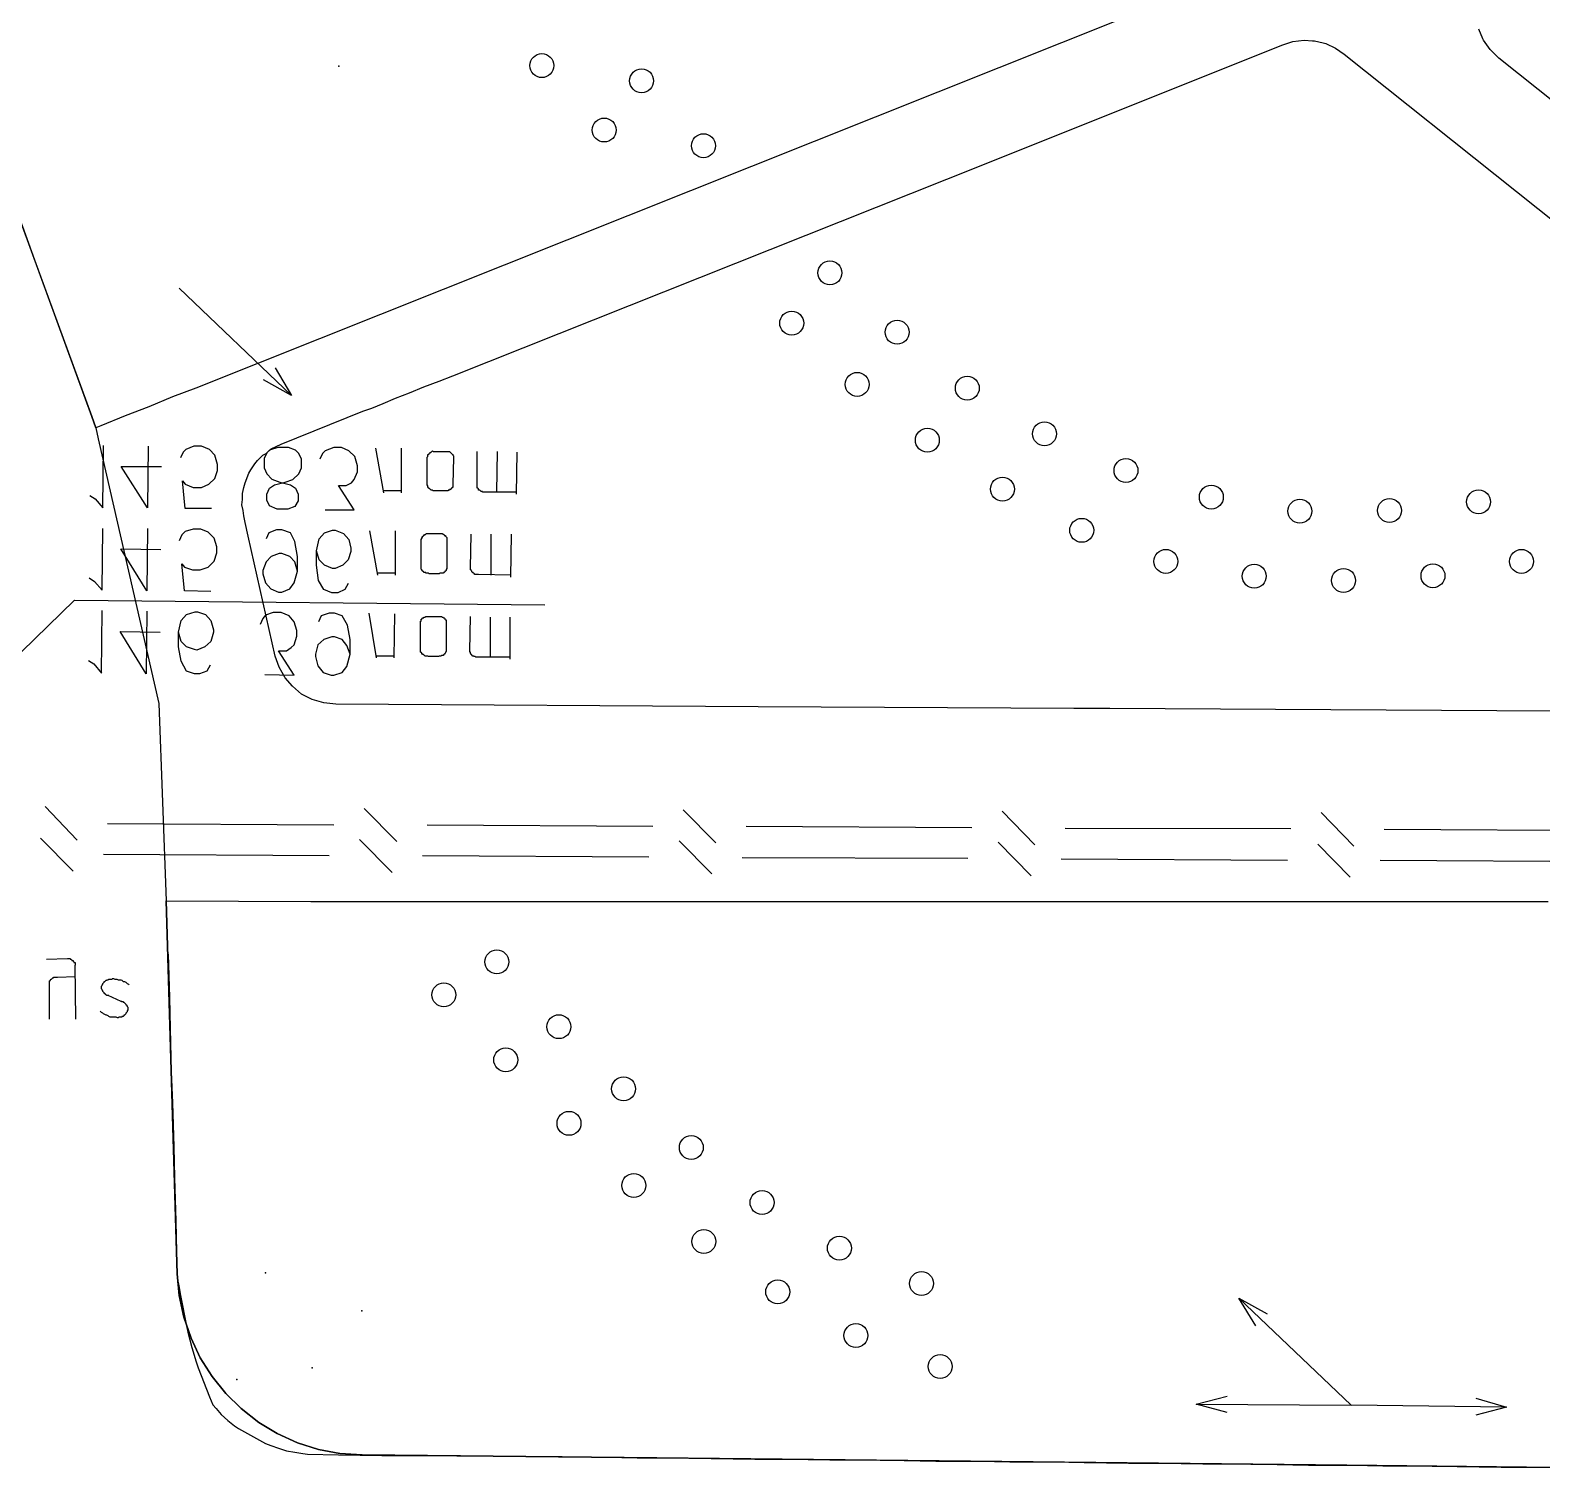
# Model space of a CAD drawing. Header units: metres. Extents: x 20 to 357, y 34 to 206.
# Drawn here: x 192.99 to 218.26, y 97.89 to 121.99 of the extents above; entities that cross this region are included whole.
import ezdxf

# ---------------------------------------------------------------- set-up
doc = ezdxf.new("R2010")
doc.units = ezdxf.units.M
for name, color, linetype in [('CURB', 7, 'Continuous'), ('ELECTR_CABLE_COMM', 7, 'Continuous'), ('GRASS', 7, 'Continuous'), ('OVERHEAD_POWER_LINE', 7, 'Continuous'), ('ROAD', 7, 'Continuous'), ('SEWER', 7, 'Continuous'), ('TREE', 7, 'Continuous')]:
    doc.layers.add(name, color=color, linetype=linetype)

# ---------------------------------------------------------------- blocks, each defined once
blk = doc.blocks.new('КАЛИНА_ОБЫКНОВЕННАЯ')
blk.add_circle((0, 0), 0.2)
blk = doc.blocks.new('МОЖЖЕВЕЛЬНИК')
blk.add_circle((0, 0), 0.2)
blk = doc.blocks.new('БАРБАРИС_ТУНБЕРГА')
blk.add_circle((0, 0), 0.2)
blk = doc.blocks.new('ТУЯ_ЗАПАДНАЯ')
blk.add_circle((0, 0), 0.2)
blk = doc.blocks.new('СИРЕНЬ_ОБЫКНОВЕННАЯ')
blk.add_circle((0, 0), 0.2)

msp = doc.modelspace()

# ---------------------------------------------------------------- linework, layer by layer
at = {"layer": 'CURB'}
for points in [[(195.261, 107.441), (195.272, 107.067)], [(195.294, 106.55), (195.316, 105.824), (195.327, 105.307), (195.349, 104.581), (195.371, 104.064), (195.393, 103.327), (195.404, 102.811), (195.426, 102.085), (195.437, 101.568), (195.448, 101.139), (195.448, 101.139), (195.481, 100.974), (195.481, 100.974), (195.503, 100.842), (195.602, 100.336), (195.624, 100.226), (195.624, 100.226), (195.69, 99.973), (195.69, 99.973), (195.767, 99.731), (195.767, 99.731), (195.8, 99.632), (195.987, 99.148), (196.042, 99.016), (196.042, 99.016), (196.097, 98.95), (196.097, 98.95), (196.185, 98.851), (196.185, 98.851), (196.295, 98.752), (196.295, 98.752), (196.405, 98.664), (196.405, 98.664), (196.471, 98.62), (196.922, 98.367), (197.01, 98.334), (197.01, 98.334), (197.142, 98.29), (197.142, 98.29), (197.274, 98.246), (197.274, 98.246), (197.416, 98.224), (197.416, 98.224), (197.548, 98.202), (197.548, 98.202), (197.625, 98.191), (198.142, 98.18), (198.868, 98.169), (199.396, 98.169), (200.122, 98.158), (200.639, 98.158), (201.365, 98.147), (201.882, 98.147), (202.619, 98.136), (203.136, 98.125), (203.861, 98.125), (204.378, 98.114), (205.104, 98.103), (205.632, 98.103), (206.358, 98.092), (206.875, 98.092), (207.601, 98.081), (208.129, 98.07), (208.855, 98.07), (209.371, 98.059), (210.097, 98.059), (210.614, 98.048), (211.351, 98.037), (211.868, 98.037), (212.594, 98.026), (213.111, 98.026), (213.837, 98.015), (214.365, 98.004), (215.09, 98.004), (215.607, 97.993), (216.333, 97.993), (216.85, 97.982), (217.587, 97.971), (218.104, 97.971), (218.83, 97.96)]]:
    msp.add_lwpolyline(points, dxfattribs=at)
at = {"layer": 'ELECTR_CABLE_COMM'}
for points in [[(193.776, 108.453), (193.237, 109.014)], [(199.121, 108.431), (198.571, 108.981)], [(204.455, 108.409), (203.905, 108.959)], [(209.789, 108.376), (209.239, 108.937)], [(198.065, 108.706), (194.282, 108.728)], [(203.399, 108.684), (199.627, 108.706)], [(208.734, 108.662), (204.961, 108.684)], [(215.123, 108.354), (214.574, 108.915)], [(193.71, 107.936), (193.16, 108.486)], [(199.044, 107.914), (198.494, 108.464)], [(204.389, 107.892), (203.839, 108.442)], [(214.068, 108.64), (210.295, 108.651)], [(219.413, 108.607), (215.629, 108.629)], [(197.988, 108.189), (194.216, 108.211)], [(203.334, 108.167), (199.55, 108.189)], [(209.723, 107.859), (209.174, 108.42)], [(215.058, 107.837), (214.519, 108.387)], [(208.668, 108.145), (204.895, 108.156)], [(214.013, 108.112), (210.229, 108.134)], [(219.347, 108.09), (215.563, 108.112)]]:
    msp.add_lwpolyline(points, dxfattribs=at)
at = {"layer": 'GRASS'}
for points in [[(211.252, 122.189), (195.756, 116.008), (195.371, 115.865), (194.975, 115.7), (194.579, 115.546), (194.172, 115.381), (194.084, 115.348), (194.018, 115.535), (190.664, 124.719)], [(225.825, 110.564), (211.043, 110.652), (210.856, 110.652), (210.669, 110.652), (210.625, 110.652), (210.438, 110.652), (205.159, 110.685), (198.098, 110.729), (197.9, 110.751), (197.702, 110.806), (197.526, 110.894), (197.373, 111.026), (197.252, 111.169), (197.153, 111.345), (197.087, 111.532), (196.636, 113.534), (196.581, 113.765), (196.559, 113.875), (196.548, 113.963), (196.526, 114.062), (196.537, 114.15), (196.537, 114.249), (196.559, 114.348), (196.581, 114.425), (196.647, 114.59), (196.68, 114.645), (196.746, 114.744), (196.79, 114.799), (196.878, 114.887), (196.933, 114.919), (197.021, 114.996), (197.186, 115.073), (198.549, 115.623), (198.703, 115.678), (198.89, 115.755), (199.099, 115.843), (199.33, 115.931), (199.572, 116.03), (199.825, 116.129), (200.056, 116.217), (208.316, 119.506), (213.936, 121.749), (214.101, 121.804), (214.288, 121.826), (214.431, 121.815), (214.464, 121.815), (214.607, 121.782), (214.651, 121.771), (214.816, 121.694), (214.959, 121.595), (226.485, 112.412)], [(223.548, 116.745), (217.543, 121.529), (217.4, 121.672), (217.29, 121.826), (217.279, 121.848), (217.213, 122.013)], [(225.022, 97.894), (215.003, 98.004), (203.465, 98.125), (198.538, 98.18), (198.164, 98.202), (197.812, 98.268), (197.46, 98.378), (197.12, 98.532), (196.812, 98.719), (196.515, 98.95), (196.262, 99.203), (196.031, 99.489), (195.833, 99.797), (195.679, 100.127), (195.558, 100.479), (195.481, 100.842), (195.448, 101.205), (195.261, 107.441), (197.68, 107.43), (197.845, 107.43), (198.043, 107.43), (198.285, 107.43), (198.56, 107.43), (198.868, 107.43), (199.198, 107.43), (199.55, 107.43), (199.924, 107.43), (200.309, 107.43), (200.694, 107.43), (201.09, 107.43), (201.475, 107.43), (201.849, 107.43), (206.798, 107.43), (218.368, 107.43)]]:
    msp.add_lwpolyline(points, dxfattribs=at)
at = {"layer": 'OVERHEAD_POWER_LINE'}
for points in [[(197.361, 115.887), (195.481, 117.68)], [(197.087, 116.349), (197.361, 115.887), (197.361, 115.887), (196.889, 116.151)], [(213.199, 100.798), (215.079, 99.005)], [(213.485, 100.336), (213.199, 100.798), (213.199, 100.798), (213.672, 100.534)], [(213.001, 98.884), (212.484, 99.027), (212.484, 99.027), (213.001, 99.159)], [(217.158, 99.126), (217.675, 98.972), (217.675, 98.972), (217.158, 98.84)], [(212.484, 99.027), (215.079, 99.005)], [(217.675, 98.972), (215.079, 99.005)]]:
    msp.add_lwpolyline(points, dxfattribs=at)
at = {"layer": 'ROAD'}
msp.add_lwpolyline([(192.456, 119.825), (193.061, 118.153), (194.018, 115.535), (194.084, 115.348), (194.128, 115.161), (195.14, 110.74), (195.261, 107.441), (195.448, 101.205), (195.481, 100.842), (195.558, 100.479), (195.679, 100.127), (195.833, 99.797), (196.031, 99.489), (196.262, 99.203), (196.515, 98.95), (196.812, 98.719), (197.12, 98.532), (197.46, 98.378), (197.812, 98.268), (198.164, 98.202), (198.538, 98.18), (203.465, 98.125), (209.866, 98.059), (225.022, 97.894)], dxfattribs=at)
at = {"layer": 'SEWER'}
for points in [[(193.985, 114.216), (194.073, 114.161), (194.073, 114.161), (194.205, 114.007), (194.205, 114.007), (194.216, 115.051)], [(194.964, 115.04), (194.953, 114.007), (194.953, 114.007), (194.513, 114.7), (194.513, 114.7), (195.184, 114.7)], [(196.02, 113.996), (195.58, 113.996), (195.58, 113.996), (195.536, 114.458), (195.536, 114.458), (195.58, 114.403), (195.58, 114.403), (195.712, 114.348), (195.712, 114.348), (195.855, 114.348), (195.855, 114.348), (195.976, 114.403), (195.976, 114.403), (196.075, 114.502), (196.075, 114.502), (196.119, 114.634), (196.119, 114.634), (196.119, 114.733), (196.119, 114.733), (196.075, 114.887), (196.075, 114.887), (195.987, 114.985), (195.987, 114.985), (195.855, 115.04), (195.855, 115.04), (195.723, 115.04), (195.723, 115.04), (195.591, 114.985), (195.591, 114.985), (195.547, 114.941), (195.547, 114.941), (195.503, 114.843)], [(197.12, 113.985), (196.988, 114.04), (196.988, 114.04), (196.944, 114.139), (196.944, 114.139), (196.944, 114.238), (196.944, 114.238), (196.988, 114.337), (196.988, 114.337), (197.076, 114.392), (197.076, 114.392), (197.252, 114.436), (197.252, 114.436), (197.383, 114.48), (197.383, 114.48), (197.482, 114.579), (197.482, 114.579), (197.526, 114.678), (197.526, 114.678), (197.526, 114.821), (197.526, 114.821), (197.482, 114.919), (197.482, 114.919), (197.427, 114.974), (197.427, 114.974), (197.307, 115.018), (197.307, 115.018), (197.131, 115.018), (197.131, 115.018), (196.988, 114.974), (196.988, 114.974), (196.944, 114.93), (196.944, 114.93), (196.9, 114.832), (196.9, 114.832), (196.9, 114.678), (196.9, 114.678), (196.944, 114.579), (196.944, 114.579), (197.032, 114.491), (197.032, 114.491), (197.164, 114.436), (197.164, 114.436), (197.34, 114.392), (197.34, 114.392), (197.427, 114.337), (197.427, 114.337), (197.471, 114.238), (197.471, 114.238), (197.471, 114.128), (197.471, 114.128), (197.416, 114.029), (197.416, 114.029), (197.296, 113.985), (197.296, 113.985), (197.12, 113.985)], [(197.922, 113.974), (198.406, 113.974), (198.406, 113.974), (198.142, 114.381), (198.142, 114.381), (198.274, 114.381), (198.274, 114.381), (198.362, 114.425), (198.362, 114.425), (198.406, 114.48), (198.406, 114.48), (198.461, 114.612), (198.461, 114.612), (198.461, 114.711), (198.461, 114.711), (198.417, 114.865), (198.417, 114.865), (198.318, 114.963), (198.318, 114.963), (198.197, 115.018), (198.197, 115.018), (198.065, 115.018), (198.065, 115.018), (197.922, 114.963), (197.922, 114.963), (197.878, 114.919), (197.878, 114.919), (197.834, 114.821)], [(198.901, 114.26), (198.769, 115.007)], [(199.198, 114.26), (199.198, 115.007)], [(199.627, 114.854), (199.638, 114.865), (199.638, 114.865), (199.638, 114.876), (199.638, 114.876), (199.638, 114.887), (199.638, 114.887), (199.638, 114.898), (199.638, 114.898), (199.649, 114.898), (199.649, 114.898), (199.649, 114.909), (199.649, 114.909), (199.66, 114.909), (199.66, 114.909), (199.66, 114.919), (199.66, 114.919), (199.671, 114.93), (199.671, 114.93), (199.682, 114.93), (199.682, 114.93), (199.682, 114.941), (199.682, 114.941), (199.693, 114.941), (199.693, 114.941), (199.704, 114.952), (199.704, 114.952), (199.715, 114.963), (199.715, 114.963), (199.726, 114.952), (199.726, 114.952), (199.737, 114.952), (199.737, 114.952), (199.748, 114.952), (199.748, 114.952), (199.759, 114.952), (199.759, 114.952), (199.77, 114.952)], [(199.627, 114.403), (199.627, 114.854)], [(199.77, 114.952), (199.935, 114.952)], [(199.935, 114.952), (199.946, 114.952), (199.946, 114.952), (199.957, 114.952), (199.957, 114.952), (199.968, 114.952), (199.968, 114.952), (199.979, 114.952), (199.979, 114.952), (199.99, 114.952), (199.99, 114.952), (200.001, 114.952), (200.001, 114.952), (200.012, 114.941), (200.012, 114.941), (200.023, 114.93), (200.023, 114.93), (200.034, 114.919), (200.034, 114.919), (200.045, 114.909), (200.045, 114.909), (200.056, 114.898), (200.056, 114.898), (200.056, 114.887), (200.056, 114.887), (200.067, 114.876), (200.067, 114.876), (200.067, 114.865), (200.067, 114.865), (200.067, 114.854), (200.067, 114.854), (200.067, 114.843)], [(200.067, 114.843), (200.056, 114.403)], [(201.123, 114.271), (200.584, 114.271), (200.584, 114.271), (200.573, 114.271), (200.573, 114.271), (200.562, 114.271), (200.562, 114.271), (200.551, 114.271), (200.551, 114.271), (200.551, 114.282), (200.551, 114.282), (200.54, 114.282), (200.54, 114.282), (200.529, 114.282), (200.529, 114.282), (200.518, 114.293), (200.518, 114.293), (200.507, 114.304), (200.507, 114.304), (200.496, 114.304), (200.496, 114.304), (200.485, 114.304), (200.485, 114.304), (200.485, 114.315), (200.485, 114.315), (200.485, 114.326), (200.485, 114.326), (200.474, 114.337), (200.474, 114.337), (200.463, 114.337), (200.463, 114.337), (200.463, 114.348), (200.463, 114.348), (200.463, 114.359), (200.463, 114.359), (200.463, 114.37), (200.463, 114.37), (200.463, 114.381), (200.463, 114.381), (200.463, 114.952)], [(200.793, 114.271), (200.804, 114.952)], [(201.123, 114.238), (201.134, 114.941)], [(199.198, 114.293), (198.901, 114.293)], [(199.759, 114.293), (199.748, 114.293), (199.748, 114.293), (199.737, 114.293), (199.737, 114.293), (199.726, 114.293), (199.726, 114.293), (199.715, 114.304), (199.715, 114.304), (199.704, 114.304), (199.704, 114.304), (199.693, 114.304), (199.693, 114.304), (199.682, 114.315), (199.682, 114.315), (199.671, 114.326), (199.671, 114.326), (199.66, 114.326), (199.66, 114.326), (199.66, 114.337), (199.66, 114.337), (199.649, 114.337), (199.649, 114.337), (199.649, 114.348), (199.649, 114.348), (199.638, 114.348), (199.638, 114.348), (199.638, 114.359), (199.638, 114.359), (199.638, 114.37), (199.638, 114.37), (199.638, 114.381), (199.638, 114.381), (199.627, 114.381), (199.627, 114.381), (199.627, 114.392), (199.627, 114.392), (199.627, 114.403)], [(199.935, 114.293), (199.759, 114.293)], [(200.056, 114.403), (200.056, 114.392), (200.056, 114.392), (200.056, 114.381), (200.056, 114.381), (200.056, 114.37), (200.056, 114.37), (200.056, 114.359), (200.056, 114.359), (200.056, 114.348), (200.056, 114.348), (200.045, 114.348), (200.045, 114.348), (200.034, 114.337), (200.034, 114.337), (200.034, 114.326), (200.034, 114.326), (200.023, 114.326), (200.023, 114.326), (200.023, 114.315), (200.023, 114.315), (200.012, 114.315), (200.012, 114.315), (200.001, 114.315), (200.001, 114.315), (200.001, 114.304), (200.001, 114.304), (199.99, 114.304), (199.99, 114.304), (199.979, 114.304), (199.979, 114.304), (199.979, 114.293), (199.979, 114.293), (199.968, 114.293), (199.968, 114.293), (199.957, 114.293), (199.957, 114.293), (199.946, 114.293), (199.946, 114.293), (199.935, 114.293)], [(193.974, 112.841), (194.062, 112.775), (194.062, 112.775), (194.194, 112.632), (194.194, 112.632), (194.205, 113.666)], [(194.953, 113.666), (194.942, 112.621), (194.942, 112.621), (194.502, 113.325), (194.502, 113.325), (195.173, 113.314)], [(196.009, 112.61), (195.569, 112.621), (195.569, 112.621), (195.525, 113.072), (195.525, 113.072), (195.569, 113.017), (195.569, 113.017), (195.701, 112.973), (195.701, 112.973), (195.833, 112.973), (195.833, 112.973), (195.965, 113.017), (195.965, 113.017), (196.064, 113.116), (196.064, 113.116), (196.108, 113.259), (196.108, 113.259), (196.108, 113.358), (196.108, 113.358), (196.064, 113.501), (196.064, 113.501), (195.965, 113.6), (195.965, 113.6), (195.844, 113.655), (195.844, 113.655), (195.712, 113.655), (195.712, 113.655), (195.58, 113.611), (195.58, 113.611), (195.525, 113.556), (195.525, 113.556), (195.481, 113.457)], [(197.46, 112.951), (197.416, 113.105), (197.416, 113.105), (197.329, 113.193), (197.329, 113.193), (197.197, 113.248), (197.197, 113.248), (197.153, 113.248), (197.153, 113.248), (197.021, 113.193), (197.021, 113.193), (196.933, 113.105), (196.933, 113.105), (196.878, 112.962), (196.878, 112.962), (196.878, 112.907), (196.878, 112.907), (196.922, 112.753), (196.922, 112.753), (197.01, 112.654), (197.01, 112.654), (197.142, 112.599), (197.142, 112.599), (197.197, 112.599), (197.197, 112.599), (197.329, 112.654), (197.329, 112.654), (197.405, 112.753), (197.405, 112.753), (197.46, 112.951), (197.46, 112.951), (197.46, 113.193), (197.46, 113.193), (197.416, 113.446), (197.416, 113.446), (197.34, 113.589), (197.34, 113.589), (197.197, 113.644), (197.197, 113.644), (197.109, 113.644), (197.109, 113.644), (196.977, 113.589), (196.977, 113.589), (196.933, 113.49)], [(198.307, 112.742), (198.252, 112.643), (198.252, 112.643), (198.131, 112.588), (198.131, 112.588), (198.032, 112.588), (198.032, 112.588), (197.9, 112.643), (197.9, 112.643), (197.812, 112.797), (197.812, 112.797), (197.779, 113.05), (197.779, 113.05), (197.779, 113.292), (197.779, 113.292), (197.823, 113.49), (197.823, 113.49), (197.911, 113.589), (197.911, 113.589), (198.043, 113.633), (198.043, 113.633), (198.087, 113.633), (198.087, 113.633), (198.23, 113.578), (198.23, 113.578), (198.318, 113.479), (198.318, 113.479), (198.351, 113.336), (198.351, 113.336), (198.351, 113.281), (198.351, 113.281), (198.307, 113.138), (198.307, 113.138), (198.219, 113.05), (198.219, 113.05), (198.087, 112.995), (198.087, 112.995), (198.043, 112.995), (198.043, 112.995), (197.911, 113.05), (197.911, 113.05), (197.823, 113.138), (197.823, 113.138), (197.779, 113.292)], [(198.802, 112.885), (198.67, 113.622)], [(199.099, 112.885), (199.099, 113.622)], [(199.528, 113.468), (199.528, 113.479), (199.528, 113.479), (199.528, 113.49), (199.528, 113.49), (199.539, 113.49), (199.539, 113.49), (199.539, 113.501), (199.539, 113.501), (199.539, 113.512), (199.539, 113.512), (199.55, 113.512), (199.55, 113.512), (199.55, 113.523), (199.55, 113.523), (199.55, 113.534), (199.55, 113.534), (199.561, 113.534), (199.561, 113.534), (199.572, 113.545), (199.572, 113.545), (199.572, 113.556), (199.572, 113.556), (199.583, 113.556), (199.583, 113.556), (199.594, 113.556), (199.594, 113.556), (199.594, 113.567), (199.594, 113.567), (199.605, 113.567), (199.605, 113.567), (199.616, 113.578), (199.616, 113.578), (199.627, 113.578), (199.627, 113.578), (199.638, 113.578), (199.638, 113.578), (199.649, 113.578), (199.649, 113.578), (199.66, 113.578)], [(199.66, 113.578), (199.836, 113.578)], [(199.836, 113.578), (199.847, 113.578), (199.847, 113.578), (199.858, 113.578), (199.858, 113.578), (199.869, 113.578), (199.869, 113.578), (199.88, 113.578), (199.88, 113.578), (199.891, 113.567), (199.891, 113.567), (199.902, 113.567), (199.902, 113.567), (199.913, 113.556), (199.913, 113.556), (199.913, 113.545), (199.913, 113.545), (199.924, 113.545), (199.924, 113.545), (199.935, 113.545), (199.935, 113.545), (199.935, 113.534), (199.935, 113.534), (199.946, 113.523), (199.946, 113.523), (199.957, 113.512), (199.957, 113.512), (199.957, 113.501), (199.957, 113.501), (199.957, 113.49), (199.957, 113.49), (199.957, 113.479), (199.957, 113.479), (199.957, 113.468)], [(201.024, 112.885), (200.485, 112.896), (200.485, 112.896), (200.474, 112.896), (200.474, 112.896), (200.463, 112.896), (200.463, 112.896), (200.452, 112.896), (200.452, 112.896), (200.441, 112.896), (200.441, 112.896), (200.43, 112.896), (200.43, 112.896), (200.419, 112.896), (200.419, 112.896), (200.419, 112.907), (200.419, 112.907), (200.408, 112.918), (200.408, 112.918), (200.397, 112.918), (200.397, 112.918), (200.397, 112.929), (200.397, 112.929), (200.386, 112.929), (200.386, 112.929), (200.375, 112.94), (200.375, 112.94), (200.375, 112.951), (200.375, 112.951), (200.364, 112.962), (200.364, 112.962), (200.364, 112.973), (200.364, 112.973), (200.353, 112.973), (200.353, 112.973), (200.353, 112.984), (200.353, 112.984), (200.353, 112.995), (200.353, 112.995), (200.353, 113.006), (200.353, 113.006), (200.364, 113.567)], [(200.694, 112.885), (200.694, 113.567)], [(201.024, 112.852), (201.035, 113.567)], [(199.528, 113.028), (199.528, 113.468)], [(199.957, 113.468), (199.957, 113.017)], [(199.66, 112.907), (199.649, 112.918), (199.649, 112.918), (199.638, 112.918), (199.638, 112.918), (199.627, 112.918), (199.627, 112.918), (199.616, 112.918), (199.616, 112.918), (199.605, 112.918), (199.605, 112.918), (199.605, 112.929), (199.605, 112.929), (199.594, 112.929), (199.594, 112.929), (199.583, 112.929), (199.583, 112.929), (199.572, 112.929), (199.572, 112.929), (199.572, 112.94), (199.572, 112.94), (199.561, 112.94), (199.561, 112.94), (199.561, 112.951), (199.561, 112.951), (199.55, 112.951), (199.55, 112.951), (199.55, 112.962), (199.55, 112.962), (199.539, 112.962), (199.539, 112.962), (199.539, 112.973), (199.539, 112.973), (199.528, 112.984), (199.528, 112.984), (199.528, 112.995), (199.528, 112.995), (199.528, 113.006), (199.528, 113.006), (199.528, 113.017), (199.528, 113.017), (199.528, 113.028)], [(199.957, 113.017), (199.957, 113.006), (199.957, 113.006), (199.957, 112.995), (199.957, 112.995), (199.957, 112.984), (199.957, 112.984), (199.946, 112.984), (199.946, 112.984), (199.946, 112.973), (199.946, 112.973), (199.946, 112.962), (199.946, 112.962), (199.935, 112.951), (199.935, 112.951), (199.924, 112.951), (199.924, 112.951), (199.924, 112.94), (199.924, 112.94), (199.913, 112.929), (199.913, 112.929), (199.902, 112.929), (199.902, 112.929), (199.902, 112.918), (199.902, 112.918), (199.891, 112.918), (199.891, 112.918), (199.88, 112.918), (199.88, 112.918), (199.869, 112.918), (199.869, 112.918), (199.858, 112.918), (199.858, 112.918), (199.847, 112.918), (199.847, 112.918), (199.836, 112.918), (199.836, 112.918), (199.825, 112.907)], [(199.099, 112.918), (198.802, 112.918)], [(199.825, 112.907), (199.66, 112.907)], [(184.032, 103.371), (183.537, 102.536), (183.537, 102.536), (193.732, 112.467), (193.732, 112.467), (201.596, 112.39)], [(193.963, 111.455), (194.051, 111.4), (194.051, 111.4), (194.183, 111.246), (194.183, 111.246), (194.194, 112.291)], [(194.942, 112.28), (194.931, 111.235), (194.931, 111.235), (194.491, 111.939), (194.491, 111.939), (195.162, 111.928)], [(195.998, 111.378), (195.943, 111.279), (195.943, 111.279), (195.822, 111.235), (195.822, 111.235), (195.734, 111.235), (195.734, 111.235), (195.602, 111.279), (195.602, 111.279), (195.514, 111.444), (195.514, 111.444), (195.47, 111.686), (195.47, 111.686), (195.47, 111.928), (195.47, 111.928), (195.514, 112.126), (195.514, 112.126), (195.602, 112.225), (195.602, 112.225), (195.745, 112.269), (195.745, 112.269), (195.789, 112.269), (195.789, 112.269), (195.921, 112.225), (195.921, 112.225), (196.009, 112.126), (196.009, 112.126), (196.053, 111.972), (196.053, 111.972), (196.053, 111.928), (196.053, 111.928), (196.009, 111.774), (196.009, 111.774), (195.91, 111.686), (195.91, 111.686), (195.778, 111.631), (195.778, 111.631), (195.734, 111.642), (195.734, 111.642), (195.602, 111.686), (195.602, 111.686), (195.514, 111.774), (195.514, 111.774), (195.47, 111.928)], [(196.911, 111.224), (197.405, 111.213), (197.405, 111.213), (197.142, 111.62), (197.142, 111.62), (197.274, 111.62), (197.274, 111.62), (197.351, 111.675), (197.351, 111.675), (197.405, 111.719), (197.405, 111.719), (197.449, 111.862), (197.449, 111.862), (197.449, 111.961), (197.449, 111.961), (197.405, 112.104), (197.405, 112.104), (197.318, 112.203), (197.318, 112.203), (197.186, 112.258), (197.186, 112.258), (197.054, 112.258), (197.054, 112.258), (196.922, 112.214), (196.922, 112.214), (196.878, 112.159), (196.878, 112.159), (196.834, 112.06)], [(198.34, 111.565), (198.285, 111.708), (198.285, 111.708), (198.208, 111.807), (198.208, 111.807), (198.076, 111.851), (198.076, 111.851), (198.032, 111.851), (198.032, 111.851), (197.9, 111.807), (197.9, 111.807), (197.801, 111.719), (197.801, 111.719), (197.757, 111.565), (197.757, 111.565), (197.757, 111.521), (197.757, 111.521), (197.801, 111.367), (197.801, 111.367), (197.889, 111.257), (197.889, 111.257), (198.021, 111.213), (198.021, 111.213), (198.065, 111.213), (198.065, 111.213), (198.208, 111.257), (198.208, 111.257), (198.285, 111.356), (198.285, 111.356), (198.34, 111.565), (198.34, 111.565), (198.34, 111.807), (198.34, 111.807), (198.296, 112.049), (198.296, 112.049), (198.208, 112.203), (198.208, 112.203), (198.076, 112.247), (198.076, 112.247), (197.988, 112.247), (197.988, 112.247), (197.856, 112.203), (197.856, 112.203), (197.812, 112.104)], [(198.78, 111.499), (198.659, 112.247)], [(199.077, 111.499), (199.088, 112.236)], [(199.517, 112.093), (199.517, 112.104), (199.517, 112.104), (199.517, 112.115), (199.517, 112.115), (199.528, 112.115), (199.528, 112.115), (199.528, 112.126), (199.528, 112.126), (199.528, 112.137), (199.528, 112.137), (199.528, 112.148), (199.528, 112.148), (199.539, 112.148), (199.539, 112.148), (199.539, 112.159), (199.539, 112.159), (199.55, 112.159), (199.55, 112.159), (199.55, 112.17), (199.55, 112.17), (199.561, 112.17), (199.561, 112.17), (199.572, 112.17), (199.572, 112.17), (199.572, 112.181), (199.572, 112.181), (199.583, 112.181), (199.583, 112.181), (199.594, 112.181), (199.594, 112.181), (199.605, 112.192), (199.605, 112.192), (199.616, 112.192), (199.616, 112.192), (199.627, 112.192), (199.627, 112.192), (199.638, 112.192), (199.638, 112.192), (199.649, 112.192)], [(199.517, 111.642), (199.517, 112.093)], [(199.649, 112.192), (199.825, 112.192)], [(199.825, 112.192), (199.836, 112.192), (199.836, 112.192), (199.847, 112.192), (199.847, 112.192), (199.858, 112.192), (199.858, 112.192), (199.869, 112.192), (199.869, 112.192), (199.88, 112.181), (199.88, 112.181), (199.891, 112.181), (199.891, 112.181), (199.902, 112.17), (199.902, 112.17), (199.913, 112.17), (199.913, 112.17), (199.924, 112.159), (199.924, 112.159), (199.924, 112.148), (199.924, 112.148), (199.935, 112.137), (199.935, 112.137), (199.946, 112.137), (199.946, 112.137), (199.946, 112.126), (199.946, 112.126), (199.946, 112.115), (199.946, 112.115), (199.946, 112.104), (199.946, 112.104), (199.946, 112.093), (199.946, 112.093), (199.946, 112.082)], [(199.946, 112.082), (199.946, 111.642)], [(201.013, 111.51), (200.474, 111.51), (200.474, 111.51), (200.463, 111.51), (200.463, 111.51), (200.452, 111.51), (200.452, 111.51), (200.441, 111.51), (200.441, 111.51), (200.43, 111.521), (200.43, 111.521), (200.419, 111.521), (200.419, 111.521), (200.408, 111.521), (200.408, 111.521), (200.408, 111.532), (200.408, 111.532), (200.397, 111.532), (200.397, 111.532), (200.386, 111.532), (200.386, 111.532), (200.386, 111.543), (200.386, 111.543), (200.375, 111.543), (200.375, 111.543), (200.375, 111.554), (200.375, 111.554), (200.364, 111.554), (200.364, 111.554), (200.364, 111.565), (200.364, 111.565), (200.353, 111.576), (200.353, 111.576), (200.353, 111.587), (200.353, 111.587), (200.353, 111.598), (200.353, 111.598), (200.342, 111.598), (200.342, 111.598), (200.342, 111.609), (200.342, 111.609), (200.342, 111.62), (200.342, 111.62), (200.353, 112.192)], [(200.683, 111.51), (200.683, 112.181)], [(201.013, 111.477), (201.013, 112.181)], [(199.077, 111.532), (198.78, 111.532)], [(199.649, 111.521), (199.638, 111.532), (199.638, 111.532), (199.627, 111.532), (199.627, 111.532), (199.616, 111.532), (199.616, 111.532), (199.605, 111.532), (199.605, 111.532), (199.594, 111.532), (199.594, 111.532), (199.583, 111.543), (199.583, 111.543), (199.572, 111.554), (199.572, 111.554), (199.561, 111.554), (199.561, 111.554), (199.561, 111.565), (199.561, 111.565), (199.55, 111.565), (199.55, 111.565), (199.539, 111.565), (199.539, 111.565), (199.539, 111.576), (199.539, 111.576), (199.539, 111.587), (199.539, 111.587), (199.528, 111.587), (199.528, 111.587), (199.528, 111.598), (199.528, 111.598), (199.517, 111.598), (199.517, 111.598), (199.517, 111.609), (199.517, 111.609), (199.517, 111.62), (199.517, 111.62), (199.517, 111.631), (199.517, 111.631), (199.517, 111.642)], [(199.814, 111.521), (199.649, 111.521)], [(199.946, 111.642), (199.946, 111.631), (199.946, 111.631), (199.946, 111.62), (199.946, 111.62), (199.946, 111.609), (199.946, 111.609), (199.935, 111.598), (199.935, 111.598), (199.935, 111.587), (199.935, 111.587), (199.924, 111.576), (199.924, 111.576), (199.924, 111.565), (199.924, 111.565), (199.913, 111.565), (199.913, 111.565), (199.902, 111.554), (199.902, 111.554), (199.902, 111.543), (199.902, 111.543), (199.891, 111.543), (199.891, 111.543), (199.88, 111.543), (199.88, 111.543), (199.869, 111.543), (199.869, 111.543), (199.858, 111.532), (199.858, 111.532), (199.847, 111.532), (199.847, 111.532), (199.836, 111.532), (199.836, 111.532), (199.825, 111.532), (199.825, 111.532), (199.814, 111.521)], [(193.259, 106.462), (193.611, 106.473)], [(193.611, 106.473), (193.622, 106.473), (193.622, 106.473), (193.633, 106.473), (193.633, 106.473), (193.644, 106.473), (193.644, 106.473), (193.655, 106.473), (193.655, 106.473), (193.655, 106.462), (193.655, 106.462), (193.666, 106.462), (193.666, 106.462), (193.677, 106.451), (193.677, 106.451), (193.688, 106.451), (193.688, 106.451), (193.688, 106.44), (193.688, 106.44), (193.699, 106.44), (193.699, 106.44), (193.71, 106.44), (193.71, 106.44), (193.71, 106.429), (193.71, 106.429), (193.721, 106.418), (193.721, 106.418), (193.721, 106.407), (193.721, 106.407), (193.732, 106.407), (193.732, 106.407), (193.743, 106.407), (193.743, 106.407), (193.743, 106.396), (193.743, 106.396), (193.743, 106.385), (193.743, 106.385), (193.743, 106.374), (193.743, 106.374), (193.743, 106.363)], [(193.314, 106.066), (193.314, 106.077), (193.314, 106.077), (193.314, 106.088), (193.314, 106.088), (193.314, 106.099), (193.314, 106.099), (193.325, 106.099), (193.325, 106.099), (193.325, 106.11), (193.325, 106.11), (193.336, 106.121), (193.336, 106.121), (193.336, 106.132), (193.336, 106.132), (193.347, 106.132), (193.347, 106.132), (193.358, 106.143), (193.358, 106.143), (193.369, 106.154), (193.369, 106.154), (193.38, 106.154), (193.38, 106.154), (193.38, 106.165), (193.38, 106.165), (193.391, 106.165), (193.391, 106.165), (193.402, 106.165), (193.402, 106.165), (193.413, 106.165), (193.413, 106.165), (193.424, 106.165), (193.424, 106.165), (193.435, 106.165), (193.435, 106.165), (193.446, 106.165)], [(193.446, 106.165), (193.743, 106.176)], [(193.754, 105.461), (193.743, 106.363)], [(193.314, 105.461), (193.314, 106.066)], [(194.304, 105.857), (194.293, 105.857), (194.293, 105.857), (194.282, 105.857), (194.282, 105.857), (194.271, 105.857), (194.271, 105.857), (194.26, 105.868), (194.26, 105.868), (194.249, 105.868), (194.249, 105.868), (194.249, 105.879), (194.249, 105.879), (194.238, 105.89), (194.238, 105.89), (194.227, 105.89), (194.227, 105.89), (194.227, 105.901), (194.227, 105.901), (194.216, 105.912), (194.216, 105.912), (194.205, 105.923), (194.205, 105.923), (194.205, 105.934), (194.205, 105.934), (194.194, 105.945), (194.194, 105.945), (194.194, 105.956), (194.194, 105.956), (194.183, 105.967), (194.183, 105.967), (194.183, 105.978), (194.183, 105.978), (194.183, 105.989), (194.183, 105.989), (194.183, 106), (194.183, 106), (194.183, 106.011), (194.183, 106.011), (194.194, 106.022), (194.194, 106.022), (194.194, 106.033), (194.194, 106.033), (194.205, 106.044), (194.205, 106.044), (194.205, 106.055), (194.205, 106.055), (194.216, 106.066), (194.216, 106.066), (194.227, 106.077), (194.227, 106.077), (194.227, 106.088), (194.227, 106.088), (194.238, 106.088), (194.238, 106.088), (194.249, 106.099), (194.249, 106.099), (194.26, 106.11), (194.26, 106.11), (194.271, 106.11), (194.271, 106.11), (194.271, 106.121), (194.271, 106.121), (194.282, 106.121), (194.282, 106.121), (194.293, 106.121), (194.293, 106.121), (194.304, 106.132), (194.304, 106.132), (194.315, 106.132), (194.315, 106.132), (194.326, 106.132), (194.326, 106.132), (194.337, 106.132), (194.337, 106.132), (194.348, 106.132), (194.348, 106.132), (194.359, 106.132)], [(194.359, 106.143), (194.381, 106.143), (194.381, 106.143), (194.403, 106.132), (194.403, 106.132), (194.425, 106.132), (194.425, 106.132), (194.436, 106.132), (194.436, 106.132), (194.458, 106.121), (194.458, 106.121), (194.469, 106.121), (194.469, 106.121), (194.502, 106.121), (194.502, 106.121), (194.524, 106.11), (194.524, 106.11), (194.535, 106.099), (194.535, 106.099), (194.546, 106.088), (194.546, 106.088), (194.568, 106.088), (194.568, 106.088), (194.59, 106.077), (194.59, 106.077), (194.601, 106.066), (194.601, 106.066), (194.612, 106.055), (194.612, 106.055), (194.634, 106.044), (194.634, 106.044), (194.645, 106.033)], [(194.502, 105.769), (194.524, 105.758), (194.524, 105.758), (194.535, 105.758), (194.535, 105.758), (194.546, 105.758), (194.546, 105.758), (194.546, 105.747), (194.546, 105.747), (194.557, 105.747), (194.557, 105.747), (194.568, 105.736), (194.568, 105.736), (194.579, 105.725), (194.579, 105.725), (194.59, 105.714), (194.59, 105.714), (194.59, 105.703), (194.59, 105.703), (194.601, 105.703), (194.601, 105.703), (194.601, 105.692), (194.601, 105.692), (194.612, 105.681), (194.612, 105.681), (194.612, 105.67), (194.612, 105.67), (194.623, 105.659), (194.623, 105.659), (194.623, 105.648), (194.623, 105.648), (194.623, 105.637), (194.623, 105.637), (194.623, 105.626), (194.623, 105.626), (194.623, 105.615), (194.623, 105.615), (194.623, 105.604), (194.623, 105.604), (194.612, 105.604), (194.612, 105.604), (194.612, 105.593), (194.612, 105.593), (194.612, 105.582), (194.612, 105.582), (194.601, 105.571), (194.601, 105.571), (194.59, 105.56), (194.59, 105.56), (194.59, 105.549), (194.59, 105.549), (194.579, 105.538), (194.579, 105.538), (194.568, 105.527), (194.568, 105.527), (194.557, 105.527), (194.557, 105.527), (194.557, 105.516), (194.557, 105.516), (194.546, 105.505), (194.546, 105.505), (194.524, 105.505), (194.524, 105.505), (194.524, 105.494), (194.524, 105.494), (194.513, 105.494), (194.513, 105.494), (194.502, 105.494), (194.502, 105.494), (194.491, 105.494), (194.491, 105.494), (194.48, 105.494), (194.48, 105.494), (194.469, 105.494), (194.469, 105.494), (194.458, 105.483), (194.458, 105.483), (194.447, 105.483), (194.447, 105.483), (194.425, 105.494), (194.425, 105.494), (194.403, 105.494), (194.403, 105.494), (194.392, 105.494), (194.392, 105.494), (194.37, 105.494), (194.37, 105.494), (194.348, 105.494), (194.348, 105.494), (194.326, 105.494), (194.326, 105.494), (194.304, 105.505), (194.304, 105.505), (194.293, 105.516), (194.293, 105.516), (194.271, 105.527), (194.271, 105.527), (194.26, 105.527), (194.26, 105.527), (194.238, 105.538), (194.238, 105.538), (194.216, 105.549), (194.216, 105.549), (194.205, 105.56), (194.205, 105.56), (194.183, 105.571), (194.183, 105.571), (194.172, 105.582), (194.172, 105.582), (194.161, 105.593)], [(194.513, 105.758), (194.293, 105.857)]]:
    msp.add_lwpolyline(points, dxfattribs=at)
at = {"layer": 'TREE'}
for p in [(198.149, 121.395), (196.925, 101.218), (198.533, 100.587), (197.703, 99.633), (196.446, 99.437)]:
    msp.add_point(p, dxfattribs=at)

# ---------------------------------------------------------------- block references
at = {"layer": 'BUSH'}
for name, p in [('КАЛИНА_ОБЫКНОВЕННАЯ', (201.544, 121.402)), ('МОЖЖЕВЕЛЬНИК', (203.212, 121.149)), ('КАЛИНА_ОБЫКНОВЕННАЯ', (202.587, 120.325)), ('МОЖЖЕВЕЛЬНИК', (204.246, 120.063)), ('МОЖЖЕВЕЛЬНИК', (206.361, 117.937)), ('КАЛИНА_ОБЫКНОВЕННАЯ', (205.722, 117.097)), ('БАРБАРИС_ТУНБЕРГА', (207.484, 116.945)), ('КАЛИНА_ОБЫКНОВЕННАЯ', (206.817, 116.073)), ('БАРБАРИС_ТУНБЕРГА', (208.658, 116.01)), ('МОЖЖЕВЕЛЬНИК', (207.99, 115.139)), ('БАРБАРИС_ТУНБЕРГА', (209.949, 115.247)), ('БАРБАРИС_ТУНБЕРГА', (211.311, 114.633)), ('МОЖЖЕВЕЛЬНИК', (209.245, 114.322)), ('БАРБАРИС_ТУНБЕРГА', (212.738, 114.189)), ('ТУЯ_ЗАПАДНАЯ', (217.207, 114.109)), ('ТУЯ_ЗАПАДНАЯ', (214.219, 113.953)), ('ТУЯ_ЗАПАДНАЯ', (215.718, 113.965)), ('МОЖЖЕВЕЛЬНИК', (210.571, 113.633)), ('МОЖЖЕВЕЛЬНИК', (211.978, 113.114)), ('БАРБАРИС_ТУНБЕРГА', (217.925, 113.114)), ('БАРБАРИС_ТУНБЕРГА', (213.456, 112.866)), ('БАРБАРИС_ТУНБЕРГА', (214.949, 112.795)), ('БАРБАРИС_ТУНБЕРГА', (216.444, 112.874)), ('ТУЯ_ЗАПАДНАЯ', (200.791, 106.418)), ('КАЛИНА_ОБЫКНОВЕННАЯ', (199.906, 105.868)), ('КАЛИНА_ОБЫКНОВЕННАЯ', (201.829, 105.335)), ('КАЛИНА_ОБЫКНОВЕННАЯ', (200.94, 104.781)), ('СИРЕНЬ_ОБЫКНОВЕННАЯ', (200.94, 104.781)), ('КАЛИНА_ОБЫКНОВЕННАЯ', (202.911, 104.297)), ('МОЖЖЕВЕЛЬНИК', (201.998, 103.719)), ('КАЛИНА_ОБЫКНОВЕННАЯ', (204.043, 103.315)), ('МОЖЖЕВЕЛЬНИК', (203.081, 102.681)), ('КАЛИНА_ОБЫКНОВЕННАЯ', (205.226, 102.395)), ('МОЖЖЕВЕЛЬНИК', (204.252, 101.744)), ('МОЖЖЕВЕЛЬНИК', (206.519, 101.633)), ('МОЖЖЕВЕЛЬНИК', (205.488, 100.901)), ('МОЖЖЕВЕЛЬНИК', (207.892, 101.042)), ('БАРБАРИС_ТУНБЕРГА', (206.796, 100.173)), ('БАРБАРИС_ТУНБЕРГА', (208.204, 99.654))]:
    msp.add_blockref(name, p, dxfattribs=at)

doc.saveas('drawing.dxf')
